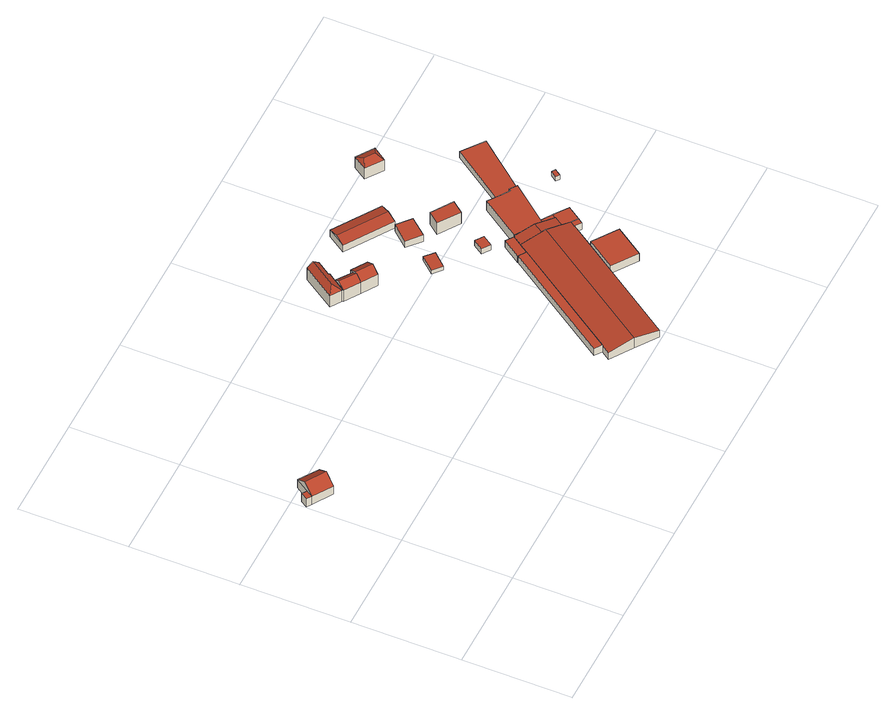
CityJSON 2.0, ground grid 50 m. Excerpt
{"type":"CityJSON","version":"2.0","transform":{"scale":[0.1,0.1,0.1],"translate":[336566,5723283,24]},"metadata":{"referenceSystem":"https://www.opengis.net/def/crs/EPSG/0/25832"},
"CityObjects":{
"building1":{"type":"Building","attributes":{"Gemeindeschluessel":"05170048","Geometrietyp2DReferenz":"3000","function":"31001_1010"},"address":[{"country":"Germany","locality":"Wesel","thoroughfareNumber":"23","thoroughfareName":"Huyssenstraße"}],"children":["building1-1","building1-2"]},
"building1-1":{"type":"BuildingPart","attributes":{"roofType":"3100","measuredHeight":8.56},"parents":["building1"],"geometry":[{"type":"MultiSurface","lod":"2","boundaries":[[[0,1,2,3]],[[4,5,1,0]],[[6,7,5,4]],[[0,8,4]],[[6,9,3]],[[3,9,8,0]],[[4,8,9,6]],[[1,5,7,2]],[[10,3,2,11]],[[10,11,7,6]]],"semantics":{"surfaces":[{"type":"WallSurface"},{"type":"RoofSurface"},{"type":"GroundSurface"},{"type":"ClosureSurface"}],"values":[0,0,0,0,0,1,1,2,0,3]}}]},
"building1-2":{"type":"BuildingPart","attributes":{"roofType":"1000","measuredHeight":4.8},"parents":["building1"],"geometry":[{"type":"Solid","lod":"2","boundaries":[[[[12,13,7,6]],[[14,15,13,12]],[[10,11,15,14]],[[12,6,10,14]],[[7,13,15,11]],[[6,7,11,10]]]],"semantics":{"surfaces":[{"type":"WallSurface"},{"type":"RoofSurface"},{"type":"GroundSurface"},{"type":"ClosureSurface"}],"values":[[0,0,0,1,2,3]]}}]},
"building2":{"type":"Building","attributes":{"Geometrietyp2DReferenz":"3000","Gemeindeschluessel":"05170048","function":"31001_1010","roofType":"5000","measuredHeight":9.12},"address":[{"country":"Germany","locality":"Wesel","thoroughfareNumber":"10","thoroughfareName":"Willy-Brandt-Straße"}],"geometry":[{"type":"Solid","lod":"2","boundaries":[[[[16,17,18,19]],[[20,21,17,16]],[[22,23,21,20]],[[24,25,23,22]],[[26,27,25,24]],[[28,29,27,26]],[[30,31,29,28]],[[32,33,31,30]],[[19,18,33,32]],[[24,22,20,34]],[[20,16,34]],[[16,19,32,30,28,26,24,34]],[[17,21,23,25,27,29,31,33,18]]]],"semantics":{"surfaces":[{"type":"WallSurface"},{"type":"RoofSurface"},{"type":"GroundSurface"}],"values":[[0,0,0,0,0,0,0,0,0,1,1,1,2]]}}]},
"building3":{"type":"Building","attributes":{"Gemeindeschluessel":"05170048","Geometrietyp2DReferenz":"3000","function":"31001_1010"},"address":[{"country":"Germany","locality":"Wesel","thoroughfareNumber":"10","thoroughfareName":"Willy-Brandt-Straße"}],"children":["building3-1","building3-2"]},
"building3-1":{"type":"BuildingPart","attributes":{"roofType":"3100","measuredHeight":9.22},"parents":["building3"],"geometry":[{"type":"MultiSurface","lod":"2","boundaries":[[[35,36,37,38]],[[39,40,36,35]],[[41,42,40,39]],[[35,43,39]],[[38,44,43,35]],[[39,43,44,41]],[[36,40,42,37]],[[45,41,38,37,46]],[[41,45,46,42]],[[38,47,48,44]],[[49,41,50]],[[47,49,50,48]]],"semantics":{"surfaces":[{"type":"WallSurface"},{"type":"RoofSurface"},{"type":"GroundSurface"},{"type":"ClosureSurface"}],"values":[0,0,0,0,1,1,2,0,3,0,0,3]}}]},
"building3-2":{"type":"BuildingPart","attributes":{"roofType":"3100","measuredHeight":9.13},"parents":["building3"],"geometry":[{"type":"MultiSurface","lod":"2","boundaries":[[[45,46,51,52]],[[53,54,42,41]],[[52,51,54,53]],[[53,55,52]],[[52,55,56,45]],[[41,56,55,53]],[[46,42,54,51]],[[45,41,42,46]],[[50,48,56]],[[41,45,47,49]],[[50,49,47,48]]],"semantics":{"surfaces":[{"type":"WallSurface"},{"type":"RoofSurface"},{"type":"GroundSurface"},{"type":"ClosureSurface"}],"values":[0,0,0,0,1,1,2,3,0,0,3]}}]},
"building4":{"type":"Building","attributes":{"Gemeindeschluessel":"05170048","Geometrietyp2DReferenz":"3000","function":"31001_2010"},"children":["building4-1","building4-2","building4-3"]},
"building4-1":{"type":"BuildingPart","attributes":{"roofType":"3100","measuredHeight":6.22},"parents":["building4"],"geometry":[{"type":"MultiSurface","lod":"2","boundaries":[[[57,58,59,60]],[[61,62,58,57]],[[63,64,65,66]],[[67,68,64,63]],[[69,70,71,72]],[[73,74,70,69]],[[75,76,74,73]],[[77,78,76,75]],[[79,80,78,77]],[[81,82,80,79]],[[60,59,82,81]],[[67,63,66,61,57,60,83]],[[81,79,77,75,73,69,72,83,60]],[[58,62,65,64,68,84,71,70,74,76,78,80,82,59]],[[61,66,65,62]],[[83,85,86]],[[67,87,88,68]],[[87,86,85,84,88]],[[83,72,89,85]],[[84,85,89,71]]],"semantics":{"surfaces":[{"type":"WallSurface"},{"type":"RoofSurface"},{"type":"GroundSurface"},{"type":"ClosureSurface"}],"values":[0,0,0,0,0,0,0,0,0,0,0,1,1,2,3,0,3,3,0,3]}}]},
"building4-2":{"type":"BuildingPart","attributes":{"roofType":"1000","measuredHeight":4.1},"parents":["building4"],"geometry":[{"type":"MultiSurface","lod":"2","boundaries":[[[90,91,62,92]],[[93,94,91,90]],[[95,64,94,93]],[[96,65,64,95]],[[95,93,90,92,96]],[[91,94,64,65,62]],[[96,92,61,66]],[[62,65,66,61]]],"semantics":{"surfaces":[{"type":"WallSurface"},{"type":"RoofSurface"},{"type":"GroundSurface"},{"type":"ClosureSurface"}],"values":[0,0,0,0,1,2,0,3]}}]},
"building4-3":{"type":"BuildingPart","attributes":{"roofType":"3100","measuredHeight":6.13},"parents":["building4"],"geometry":[{"type":"MultiSurface","lod":"2","boundaries":[[[97,98,68,99]],[[100,101,98,97]],[[102,103,101,100]],[[104,105,103,102]],[[106,107,105,104]],[[108,109,107,106]],[[89,71,109,108]],[[102,100,97,99,110,104]],[[89,108,106,104,110]],[[68,98,101,103,105,107,109,71,88]],[[110,99,67,87]],[[87,67,68,88]],[[110,87,86]],[[84,85,86,87,88]],[[89,85,84,71]]],"semantics":{"surfaces":[{"type":"WallSurface"},{"type":"RoofSurface"},{"type":"GroundSurface"},{"type":"ClosureSurface"}],"values":[0,0,0,0,0,0,0,1,1,2,0,3,0,3,3]}}]},
"building5":{"type":"Building","attributes":{"Geometrietyp2DReferenz":"3000","Gemeindeschluessel":"05170048","function":"31001_2463","roofType":"1000","measuredHeight":2.25},"address":[{"country":"Germany","locality":"Wesel","thoroughfareNumber":"10","thoroughfareName":"Willy-Brandt-Straße"}],"geometry":[{"type":"Solid","lod":"2","boundaries":[[[[111,112,113,114]],[[115,116,112,111]],[[117,118,116,115]],[[114,113,118,117]],[[115,111,114,117]],[[112,116,118,113]]]],"semantics":{"surfaces":[{"type":"WallSurface"},{"type":"RoofSurface"},{"type":"GroundSurface"}],"values":[[0,0,0,0,1,2]]}}]},
"building6":{"type":"Building","attributes":{"Geometrietyp2DReferenz":"3000","Gemeindeschluessel":"05170048","function":"31001_2010","roofType":"1000","measuredHeight":4.05},"geometry":[{"type":"Solid","lod":"2","boundaries":[[[[119,120,121,122]],[[123,98,120,119]],[[63,64,98,123]],[[124,94,64,63]],[[122,121,94,124]],[[63,123,119,122,124]],[[120,98,64,94,121]]]],"semantics":{"surfaces":[{"type":"WallSurface"},{"type":"RoofSurface"},{"type":"GroundSurface"}],"values":[[0,0,0,0,0,1,2]]}}]},
"building7":{"type":"Building","attributes":{"Geometrietyp2DReferenz":"3000","Gemeindeschluessel":"05170048","function":"31001_2520","roofType":"9999","measuredHeight":3},"address":[{"country":"Germany","locality":"Wesel","thoroughfareNumber":"14","thoroughfareName":"Willy-Brandt-Straße"}],"geometry":[{"type":"Solid","lod":"2","boundaries":[[[[125,126,127,128]],[[126,129,130,127]],[[125,131,129,126]],[[128,132,131,125]],[[127,130,132,128]],[[129,131,132,130]]]],"semantics":{"surfaces":[{"type":"RoofSurface"},{"type":"WallSurface"},{"type":"GroundSurface"}],"values":[[0,1,1,1,1,2]]}}]},
"building8":{"type":"Building","attributes":{"Geometrietyp2DReferenz":"3000","Gemeindeschluessel":"05170048","function":"31001_2010","roofType":"3100","measuredHeight":5.2},"address":[{"country":"Germany","locality":"Wesel","thoroughfareNumber":"12","thoroughfareName":"Willy-Brandt-Straße"}],"geometry":[{"type":"Solid","lod":"2","boundaries":[[[[133,134,135,136]],[[137,138,134,133]],[[139,140,138,137]],[[136,135,140,139]],[[133,141,137]],[[139,142,136]],[[136,142,141,133]],[[137,141,142,139]],[[134,138,140,135]]]],"semantics":{"surfaces":[{"type":"WallSurface"},{"type":"RoofSurface"},{"type":"GroundSurface"}],"values":[[0,0,0,0,0,0,1,1,2]]}}]},
"building9":{"type":"Building","attributes":{"Geometrietyp2DReferenz":"3000","Gemeindeschluessel":"05170048","function":"31001_2723","roofType":"1000","measuredHeight":3.82},"address":[{"country":"Germany","locality":"Wesel","thoroughfareNumber":"10","thoroughfareName":"Willy-Brandt-Straße"}],"geometry":[{"type":"Solid","lod":"2","boundaries":[[[[143,144,145,146]],[[147,148,144,143]],[[149,150,148,147]],[[146,145,150,149]],[[147,143,146,149]],[[144,148,150,145]]]],"semantics":{"surfaces":[{"type":"WallSurface"},{"type":"RoofSurface"},{"type":"GroundSurface"}],"values":[[0,0,0,0,1,2]]}}]},
"building10":{"type":"Building","attributes":{"Geometrietyp2DReferenz":"3000","Gemeindeschluessel":"05170048","function":"51009_1610","roofType":"1000","measuredHeight":4.53},"geometry":[{"type":"Solid","lod":"2","boundaries":[[[[151,152,153,154]],[[155,156,152,151]],[[157,158,156,155]],[[154,153,158,157]],[[155,151,154,157]],[[152,156,158,153]]]],"semantics":{"surfaces":[{"type":"WallSurface"},{"type":"RoofSurface"},{"type":"GroundSurface"}],"values":[[0,0,0,0,1,2]]}}]},
"building11":{"type":"Building","attributes":{"Geometrietyp2DReferenz":"3000","Gemeindeschluessel":"05170048","function":"31001_1010","roofType":"1000","measuredHeight":6.82},"address":[{"country":"Germany","locality":"Wesel","thoroughfareNumber":"14","thoroughfareName":"Willy-Brandt-Straße"}],"geometry":[{"type":"Solid","lod":"2","boundaries":[[[[159,160,161,162]],[[163,164,160,159]],[[165,166,164,163]],[[162,161,166,165]],[[163,159,162,165]],[[160,164,166,161]]]],"semantics":{"surfaces":[{"type":"WallSurface"},{"type":"RoofSurface"},{"type":"GroundSurface"}],"values":[[0,0,0,0,1,2]]}}]},
"building12":{"type":"Building","attributes":{"Gemeindeschluessel":"05170048","Geometrietyp2DReferenz":"3000","function":"31001_2010"},"children":["building12-1","building12-2","building12-3"]},
"building12-1":{"type":"BuildingPart","attributes":{"roofType":"1000","measuredHeight":3.93},"parents":["building12"],"geometry":[{"type":"Solid","lod":"2","boundaries":[[[[167,168,169,170]],[[171,172,168,167]],[[173,174,175,176]],[[177,178,174,173]],[[173,176,171,167,170,177]],[[168,172,175,174,178,169]],[[176,175,172,171]],[[170,169,178,177]]]],"semantics":{"surfaces":[{"type":"WallSurface"},{"type":"RoofSurface"},{"type":"GroundSurface"},{"type":"ClosureSurface"}],"values":[[0,0,0,0,1,2,3,3]]}}]},
"building12-2":{"type":"BuildingPart","attributes":{"roofType":"1000","measuredHeight":3.93},"parents":["building12"],"geometry":[{"type":"Solid","lod":"2","boundaries":[[[[179,180,181,182]],[[176,175,180,179]],[[182,181,172,171]],[[176,179,182,171]],[[180,175,172,181]],[[171,172,175,176]]]],"semantics":{"surfaces":[{"type":"WallSurface"},{"type":"RoofSurface"},{"type":"GroundSurface"},{"type":"ClosureSurface"}],"values":[[0,0,0,1,2,3]]}}]},
"building12-3":{"type":"BuildingPart","attributes":{"roofType":"1000","measuredHeight":3.93},"parents":["building12"],"geometry":[{"type":"Solid","lod":"2","boundaries":[[[[183,184,185,186]],[[170,169,184,183]],[[187,188,178,177]],[[186,185,188,187]],[[177,170,183,186,187]],[[184,169,178,188,185]],[[177,178,169,170]]]],"semantics":{"surfaces":[{"type":"WallSurface"},{"type":"RoofSurface"},{"type":"GroundSurface"},{"type":"ClosureSurface"}],"values":[[0,0,0,0,1,2,3]]}}]},
"building13":{"type":"Building","attributes":{"Geometrietyp2DReferenz":"3000","Gemeindeschluessel":"05170048","function":"31001_2010","roofType":"1000","measuredHeight":5.28},"geometry":[{"type":"Solid","lod":"2","boundaries":[[[[189,190,191,192]],[[193,194,190,189]],[[195,196,194,193]],[[197,198,196,195]],[[199,200,198,197]],[[201,202,200,199]],[[203,204,202,201]],[[205,206,204,203]],[[207,208,206,205]],[[209,210,208,207]],[[192,191,210,209]],[[207,205,203,201,199,197,195,193,189,192,209]],[[190,194,196,198,200,202,204,206,208,210,191]]]],"semantics":{"surfaces":[{"type":"WallSurface"},{"type":"RoofSurface"},{"type":"GroundSurface"}],"values":[[0,0,0,0,0,0,0,0,0,0,0,1,2]]}}]},
"building14":{"type":"Building","attributes":{"Geometrietyp2DReferenz":"3000","Gemeindeschluessel":"05170048","function":"31001_1120","roofType":"3200","measuredHeight":8.14},"address":[{"country":"Germany","locality":"Wesel","thoroughfareNumber":"12","thoroughfareName":"Willy-Brandt-Straße"}],"geometry":[{"type":"Solid","lod":"2","boundaries":[[[[211,212,213,214]],[[215,216,212,211]],[[217,218,216,215]],[[214,213,218,217]],[[211,219,215]],[[217,220,214]],[[214,220,219,211]],[[215,219,220,217]],[[212,216,218,213]]]],"semantics":{"surfaces":[{"type":"WallSurface"},{"type":"RoofSurface"},{"type":"GroundSurface"}],"values":[[0,0,0,0,1,1,1,1,2]]}}]},
"building15":{"type":"Building","attributes":{"Geometrietyp2DReferenz":"3000","Gemeindeschluessel":"05170048","function":"31001_2010","roofType":"1000","measuredHeight":3.53},"geometry":[{"type":"Solid","lod":"2","boundaries":[[[[221,222,223,224]],[[225,226,222,221]],[[227,200,226,225]],[[228,198,200,227]],[[229,196,198,228]],[[230,194,196,229]],[[231,190,194,230]],[[224,223,190,231]],[[230,229,228,227,225,221,224,231]],[[222,226,200,198,196,194,190,223]]]],"semantics":{"surfaces":[{"type":"WallSurface"},{"type":"RoofSurface"},{"type":"GroundSurface"}],"values":[[0,0,0,0,0,0,0,0,1,2]]}}]},
"building16":{"type":"Building","attributes":{"Geometrietyp2DReferenz":"3000","Gemeindeschluessel":"05170048","function":"31001_2723","roofType":"1000","measuredHeight":2.42},"address":[{"country":"Germany","locality":"Wesel","thoroughfareNumber":"22","thoroughfareName":"Willy-Brandt-Straße"}],"geometry":[{"type":"Solid","lod":"2","boundaries":[[[[232,233,234,235]],[[236,237,233,232]],[[238,239,237,236]],[[235,234,239,238]],[[236,232,235,238]],[[233,237,239,234]]]],"semantics":{"surfaces":[{"type":"WallSurface"},{"type":"RoofSurface"},{"type":"GroundSurface"}],"values":[[0,0,0,0,1,2]]}}]}
},
"vertices":[
[176,953,51],[176,953,3],[88,1011,3],[88,1011,51],[117,861,51],[117,861,3],[28,918,51],[28,918,3],[147,907,89],[58,964,89],[48,949,51],[48,949,3],
[5,933,51],[5,933,3],[25,964,51],[25,964,3],
[1099,1275,74],[1099,1275,5],[1104,1271,5],[1104,1271,69],[1051,1307,74],[1051,1307,5],[1152,1457,74],[1152,1457,5],[1176,1441,96],[1176,1441,5],[1200,1425,74],[1200,1425,5],[1159,1365,74],[1159,1365,5],[1165,1360,68],[1165,1360,5],[1141,1325,68],[1141,1325,5],[1094,1319,96],
[1288,1246,71],[1288,1246,4],[1219,1291,4],[1219,1291,71],[1242,1178,71],[1242,1178,4],[1174,1224,71],[1174,1224,4],[1265,1212,97],[1196,1258,97],[1210,1277,71],[1210,1277,4],[1209,1277,71],[1194,1253,93],[1174,1225,71],[1175,1226,73],
[1141,1325,4],[1141,1325,71],[1104,1271,71],[1104,1271,4],[1123,1298,96],[1192,1251,96],
[1261,147,48],[1261,147,8],[1362,78,8],[1362,78,70],[1289,188,48],[1289,188,8],[1628,686,48],[1628,686,8],[1629,686,8],[1629,686,48],[1655,726,48],[1655,726,8],[1857,591,48],[1857,591,8],[1822,614,8],[1822,614,56],[1841,569,48],[1841,569,8],[1843,568,48],[1843,568,8],[1788,487,48],[1788,487,8],[1666,308,48],[1666,308,8],[1462,9,48],[1462,9,8],[1756,658,70],[1756,658,8],[1756,658,65],[1746,665,68],[1739,670,66],[1739,670,8],[1822,614,51],
[1255,211,49],[1255,211,8],[1289,188,49],[1594,709,49],[1594,709,8],[1628,686,49],[1629,686,49],
[1684,768,51],[1684,768,8],[1655,726,51],[1685,767,51],[1685,767,8],[1686,769,51],[1686,769,8],[1768,713,69],[1768,713,8],[1798,692,62],[1798,692,8],[1851,657,51],[1851,657,8],[1739,670,69],
[1446,1069,28],[1446,1069,6],[1390,1005,6],[1390,1005,28],[1487,1032,28],[1487,1032,6],[1431,969,28],[1431,969,6],
[1650,792,48],[1650,792,8],[1593,710,8],[1593,710,48],[1684,768,48],[1594,709,48],
[1577,865,35],[1615,839,35],[1646,885,35],[1609,911,35],[1615,839,5],[1646,885,5],[1577,865,5],[1609,911,5],
[1618,1332,43],[1618,1332,4],[1408,1471,4],[1408,1471,43],[1562,1249,43],[1562,1249,4],[1352,1387,43],[1352,1387,4],[1590,1291,56],[1380,1429,56],
[1545,1241,44],[1545,1241,6],[1479,1164,6],[1479,1164,44],[1607,1188,44],[1607,1188,6],[1541,1110,44],[1541,1110,6],
[1808,260,56],[1808,260,11],[1897,391,11],[1897,391,56],[1695,338,56],[1695,338,11],[1784,469,56],[1784,469,11],
[1737,1063,74],[1737,1063,6],[1641,1127,6],[1641,1127,74],[1696,1011,74],[1696,1011,6],[1600,1076,74],[1600,1076,6],
[1822,614,46],[1822,614,7],[1857,591,7],[1857,591,46],[1851,657,46],[1851,657,7],[1929,630,46],[1929,630,7],[1864,676,7],[1864,676,46],[1888,570,46],[1888,570,7],
[1813,711,46],[1813,711,7],[1798,692,7],[1798,692,46],
[1841,569,46],[1841,569,7],[1843,568,7],[1843,568,46],[1872,547,46],[1872,547,7],
[1852,919,58],[1852,919,5],[1809,949,5],[1809,949,58],[1851,918,58],[1851,918,5],[1902,884,58],[1902,884,5],[1908,893,58],[1908,893,5],[1941,870,58],[1941,870,5],[1813,711,58],[1813,711,5],[1798,692,58],[1798,692,5],[1686,769,58],[1686,769,5],[1685,767,58],[1685,767,5],[1684,768,58],[1684,768,5],
[1876,1482,69],[1876,1482,6],[1797,1536,6],[1797,1536,69],[1833,1419,69],[1833,1419,6],[1755,1475,69],[1755,1475,6],[1838,1462,88],[1792,1494,88],
[2125,1096,40],[2125,1096,5],[2027,1172,5],[2027,1172,40],[2125,1095,40],[2125,1095,5],[1941,870,40],[1908,893,40],[1902,884,40],[1851,918,40],[1852,919,40],
[2092,787,30],[2092,787,5],[2071,758,5],[2071,758,30],[2109,775,30],[2109,775,5],[2088,746,30],[2088,746,5]
]}
